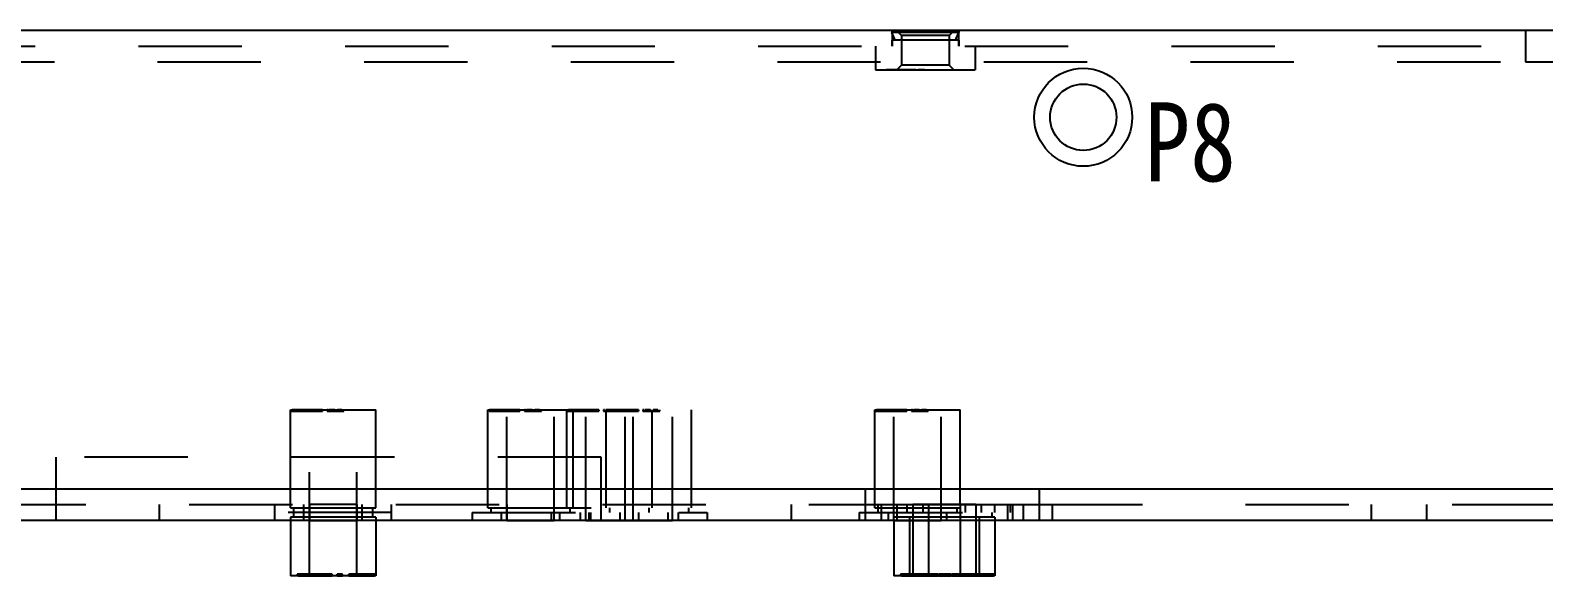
# Model space of a CAD drawing. Header units: millimetres. Extents: x 0 to 1189, y 25 to 866.
# Drawn here: x 350.2 to 446.1, y 636.2 to 670.7 of the extents above; entities that cross this region are included whole.
import ezdxf

# ---------------------------------------------------------------- set-up
doc = ezdxf.new("R2010")
doc.units = ezdxf.units.MM
doc.header["$LTSCALE"] = 65.395
doc.linetypes.add('HIDDEN', pattern=[0.2, 0.1, -0.1])
doc.layers.get('0').update_dxf_attribs({"linetype": 'CONTINUOUS'})
doc.layers.add('02___PRT_ALL_AXES', color=7, linetype='CONTINUOUS')
doc.layers.add('DEFAULT_2', color=8, linetype='HIDDEN')
doc.styles.get("Standard").update_dxf_attribs({"font": 'txt', "width": 0.85})

msp = doc.modelspace()

# ---------------------------------------------------------------- linework, layer by layer
at = {"color": 3, "linetype": 'Continuous'}
for p, q in [((160.902, 670.749), (572.902, 670.749)), ((160.902, 641.749), (572.902, 641.749)), ((403.102, 641.749), (403.102, 639.749)), ((414.102, 641.749), (414.102, 639.749)), ((571.902, 639.749), (161.902, 639.749))]:
    msp.add_line(p, q, dxfattribs=at)
at = {"color": 7, "linetype": 'Continuous'}
for p, q in [((403.702, 640.749), (403.702, 641.749)), ((409.102, 640.749), (409.102, 641.749)), ((403.102, 640.749), (414.102, 640.749)), ((404.102, 640.749), (404.102, 639.749)), ((405.102, 640.749), (405.102, 639.749)), ((412.102, 640.749), (412.102, 639.749)), ((413.102, 640.749), (413.102, 639.749)), ((366.702, 639.749), (366.702, 636.249)), ((372.102, 639.749), (372.102, 636.249)), ((404.902, 639.749), (404.902, 636.249)), ((405.902, 639.749), (405.902, 636.249)), ((411.302, 639.749), (411.302, 636.249))]:
    msp.add_line(p, q, dxfattribs=at)
at = {"color": 3, "linetype": 'Continuous'}
msp.add_circle((416.902, 665.249), 3.1, dxfattribs=at)
at = {"color": 7, "linetype": 'Continuous'}
msp.add_circle((416.902, 665.249), 2.1, dxfattribs=at)
at = {"layer": '02___PRT_ALL_AXES', "color": 8, "linetype": 'HIDDEN'}
for p, q in [((366.702, 640.549), (366.702, 646.749)), ((366.702, 646.749), (372.102, 646.749)), ((367.902, 636.249), (367.902, 646.749)), ((370.902, 636.249), (370.902, 646.749)), ((372.102, 640.549), (372.102, 646.749)), ((379.202, 646.749), (392.102, 646.749)), ((379.202, 640.549), (379.202, 646.749)), ((380.402, 639.749), (380.402, 646.749)), ((383.402, 639.749), (383.402, 646.749)), ((384.202, 640.549), (384.202, 646.749)), ((384.602, 640.549), (384.602, 646.749)), ((385.402, 639.749), (385.402, 646.749)), ((386.702, 640.549), (386.702, 646.749)), ((387.902, 639.749), (387.902, 646.749)), ((388.402, 639.749), (388.402, 646.749)), ((389.602, 640.549), (389.602, 646.749)), ((390.902, 639.749), (390.902, 646.749)), ((392.102, 640.549), (392.102, 646.749)), ((403.702, 646.749), (409.102, 646.749)), ((403.702, 641.749), (403.702, 646.749)), ((404.902, 639.749), (404.902, 646.749)), ((407.902, 639.749), (407.902, 646.749)), ((409.102, 641.749), (409.102, 646.749)), ((370.902, 640.749), (367.902, 640.749)), ((403.702, 640.549), (403.702, 640.749)), ((410.102, 640.749), (406.102, 640.749)), ((406.102, 640.749), (406.102, 636.249)), ((407.102, 640.749), (407.102, 636.249)), ((409.102, 640.749), (409.102, 636.249)), ((410.102, 640.749), (410.102, 636.249)), ((366.702, 639.949), (366.702, 639.749)), ((367.902, 639.749), (370.902, 639.749)), ((372.102, 639.949), (372.102, 639.749)), ((380.402, 639.749), (383.402, 639.749)), ((385.402, 639.749), (390.902, 639.749)), ((404.902, 639.749), (407.902, 639.749)), ((405.902, 639.949), (405.902, 639.749)), ((410.302, 639.949), (410.302, 636.249)), ((411.302, 639.949), (411.302, 639.749))]:
    msp.add_line(p, q, dxfattribs=at)
at = {"layer": '02___PRT_ALL_AXES', "color": 7, "linetype": 'Continuous'}
for p, q in [((403.702, 640.749), (403.702, 641.749)), ((409.102, 640.749), (409.102, 641.749)), ((366.702, 639.749), (366.702, 636.249)), ((372.102, 639.749), (372.102, 636.249)), ((404.902, 639.749), (404.902, 636.249)), ((405.902, 639.749), (405.902, 636.249)), ((411.302, 639.749), (411.302, 636.249)), ((372.102, 636.249), (366.702, 636.249)), ((411.302, 636.249), (404.902, 636.249))]:
    msp.add_line(p, q, dxfattribs=at)
at = {"layer": 'DEFAULT_2', "color": 8, "linetype": 'HIDDEN'}
for p, q in [((409.027, 670.719), (404.777, 670.719)), ((404.777, 670.719), (404.777, 670.619)), ((409.027, 670.619), (404.777, 670.619)), ((405.002, 670.129), (404.777, 670.619)), ((409.027, 670.129), (404.777, 670.129)), ((404.777, 670.129), (404.777, 669.749)), ((404.802, 670.749), (404.802, 669.749)), ((405.402, 670.419), (405.102, 670.719)), ((408.402, 670.419), (405.402, 670.419)), ((405.402, 670.419), (405.402, 668.549)), ((408.402, 670.419), (408.702, 670.719)), ((408.402, 670.419), (408.402, 668.549)), ((408.802, 670.129), (409.027, 670.619)), ((409.002, 670.749), (409.002, 669.749)), ((409.027, 670.719), (409.027, 670.619)), ((409.027, 670.129), (409.027, 669.749)), ((444.902, 670.749), (444.902, 668.749)), ((160.902, 669.749), (572.902, 669.749)), ((403.752, 669.749), (403.752, 668.249)), ((410.052, 669.749), (410.052, 668.249)), ((292.902, 668.749), (444.902, 668.749)), ((403.752, 668.249), (410.052, 668.249)), ((404.427, 668.269), (406.318, 668.269)), ((404.427, 668.269), (404.427, 668.249)), ((404.44, 668.249), (404.44, 668.269)), ((404.463, 668.249), (404.463, 668.269)), ((404.47, 668.249), (404.47, 668.269)), ((404.508, 668.249), (404.508, 668.269)), ((404.509, 668.269), (404.509, 668.249)), ((404.51, 668.269), (404.51, 668.249)), ((404.511, 668.269), (404.511, 668.249)), ((404.522, 668.249), (404.522, 668.269)), ((404.532, 668.249), (404.532, 668.269)), ((404.755, 668.249), (404.755, 668.269)), ((404.788, 668.249), (404.788, 668.269)), ((404.869, 668.249), (404.869, 668.269)), ((404.902, 668.249), (404.902, 668.269)), ((404.911, 668.269), (404.911, 668.249)), ((404.923, 668.249), (404.923, 668.269)), ((404.943, 668.269), (404.943, 668.249)), ((404.944, 668.269), (404.944, 668.249)), ((404.944, 668.249), (404.944, 668.269)), ((404.946, 668.249), (404.946, 668.269)), ((404.973, 668.249), (404.973, 668.269)), ((404.974, 668.249), (404.974, 668.269)), ((404.98, 668.249), (404.98, 668.269)), ((404.991, 668.249), (404.991, 668.269)), ((405.002, 668.249), (405.002, 668.269)), ((405.003, 668.249), (405.003, 668.269)), ((405.048, 668.249), (405.048, 668.269)), ((405.06, 668.249), (405.06, 668.269)), ((405.09, 668.249), (405.09, 668.269)), ((405.094, 668.249), (405.094, 668.269)), ((405.096, 668.249), (405.096, 668.269)), ((405.402, 668.549), (405.102, 668.249)), ((405.103, 668.269), (405.103, 668.249)), ((405.17, 668.249), (405.17, 668.269)), ((405.188, 668.269), (405.188, 668.249)), ((405.19, 668.249), (405.19, 668.269)), ((405.192, 668.249), (405.192, 668.269)), ((405.193, 668.249), (405.193, 668.269)), ((405.207, 668.269), (405.207, 668.249)), ((405.21, 668.249), (405.21, 668.269)), ((405.213, 668.269), (405.213, 668.249)), ((405.226, 668.249), (405.226, 668.269)), ((405.228, 668.269), (405.228, 668.249)), ((405.235, 668.249), (405.235, 668.269)), ((405.236, 668.249), (405.236, 668.269)), ((405.297, 668.249), (405.297, 668.269)), ((405.298, 668.249), (405.298, 668.269)), ((405.309, 668.249), (405.309, 668.269)), ((405.334, 668.249), (405.334, 668.269)), ((405.34, 668.249), (405.34, 668.269)), ((405.356, 668.249), (405.356, 668.269)), ((405.358, 668.269), (405.358, 668.249)), ((405.371, 668.249), (405.371, 668.269)), ((405.376, 668.249), (405.376, 668.269)), ((405.385, 668.249), (405.385, 668.269)), ((405.386, 668.249), (405.386, 668.269)), ((405.389, 668.269), (405.389, 668.249)), ((405.401, 668.249), (405.401, 668.269)), ((408.402, 668.549), (405.402, 668.549)), ((405.415, 668.249), (405.415, 668.269)), ((405.416, 668.249), (405.416, 668.269)), ((405.417, 668.269), (405.417, 668.249)), ((405.45, 668.249), (405.45, 668.269)), ((405.458, 668.249), (405.458, 668.269)), ((405.517, 668.249), (405.517, 668.269)), ((405.524, 668.249), (405.524, 668.269)), ((405.548, 668.249), (405.548, 668.269)), ((405.559, 668.269), (405.559, 668.249)), ((405.571, 668.249), (405.571, 668.269)), ((405.582, 668.249), (405.582, 668.269)), ((405.583, 668.249), (405.583, 668.269)), ((405.593, 668.269), (405.593, 668.249)), ((405.595, 668.249), (405.595, 668.269)), ((405.634, 668.249), (405.634, 668.269)), ((405.663, 668.269), (405.663, 668.249)), ((405.67, 668.249), (405.67, 668.269)), ((405.671, 668.269), (405.671, 668.249)), ((405.747, 668.249), (405.747, 668.269)), ((405.765, 668.249), (405.765, 668.269)), ((405.793, 668.269), (405.793, 668.249)), ((405.806, 668.269), (405.806, 668.249)), ((405.816, 668.249), (405.816, 668.269)), ((405.834, 668.269), (405.834, 668.249)), ((405.864, 668.249), (405.864, 668.269)), ((405.872, 668.249), (405.872, 668.269)), ((406.001, 668.249), (406.001, 668.269)), ((406.036, 668.249), (406.036, 668.269)), ((406.064, 668.249), (406.064, 668.269)), ((406.071, 668.249), (406.071, 668.269)), ((406.1, 668.249), (406.1, 668.269)), ((406.112, 668.249), (406.112, 668.269)), ((406.14, 668.249), (406.14, 668.269)), ((406.147, 668.269), (406.147, 668.249)), ((406.307, 668.249), (406.307, 668.269)), ((406.318, 668.249), (406.318, 668.269)), ((406.458, 668.269), (406.839, 668.269)), ((406.458, 668.269), (406.458, 668.249)), ((406.459, 668.249), (406.459, 668.269)), ((406.499, 668.249), (406.499, 668.269)), ((406.509, 668.249), (406.509, 668.269)), ((406.51, 668.269), (406.51, 668.249)), ((406.51, 668.249), (406.51, 668.269)), ((406.532, 668.249), (406.532, 668.269)), ((406.539, 668.249), (406.539, 668.269)), ((406.539, 668.249), (406.539, 668.269)), ((406.544, 668.249), (406.544, 668.269)), ((406.547, 668.249), (406.547, 668.269)), ((406.625, 668.249), (406.625, 668.269)), ((406.641, 668.249), (406.641, 668.269)), ((406.641, 668.249), (406.641, 668.269)), ((406.651, 668.249), (406.651, 668.269)), ((406.675, 668.249), (406.675, 668.269)), ((406.687, 668.249), (406.687, 668.269)), ((406.732, 668.249), (406.732, 668.269)), ((406.759, 668.249), (406.759, 668.269)), ((406.766, 668.249), (406.766, 668.269)), ((406.791, 668.249), (406.791, 668.269)), ((406.792, 668.249), (406.792, 668.269)), ((406.798, 668.269), (406.798, 668.249)), ((406.8, 668.249), (406.8, 668.269)), ((406.806, 668.249), (406.806, 668.269)), ((406.811, 668.249), (406.811, 668.269)), ((406.838, 668.249), (406.838, 668.269)), ((406.839, 668.249), (406.839, 668.269)), ((408.402, 668.549), (408.702, 668.249)), ((444.902, 668.749), (456.902, 668.749)), ((366.702, 640.549), (366.702, 646.749)), ((366.777, 646.649), (366.777, 646.749)), ((366.777, 646.649), (368.735, 646.649)), ((366.808, 646.649), (366.808, 646.749)), ((368.735, 646.749), (366.808, 646.749)), ((367.429, 646.749), (367.429, 646.649)), ((367.435, 646.749), (367.435, 646.649)), ((367.454, 646.749), (367.454, 646.649)), ((367.478, 646.749), (367.478, 646.649)), ((367.558, 646.749), (367.558, 646.649)), ((367.573, 646.749), (367.573, 646.649)), ((367.576, 646.749), (367.576, 646.649)), ((367.585, 646.749), (367.585, 646.649)), ((367.6, 646.749), (367.6, 646.649)), ((367.602, 646.749), (367.602, 646.649)), ((367.611, 646.749), (367.611, 646.649)), ((367.635, 646.749), (367.635, 646.649)), ((367.644, 646.749), (367.644, 646.649)), ((367.646, 646.749), (367.646, 646.649)), ((367.661, 646.749), (367.661, 646.649)), ((367.67, 646.749), (367.67, 646.649)), ((367.673, 646.749), (367.673, 646.649)), ((367.722, 646.749), (367.722, 646.649)), ((367.768, 646.749), (367.768, 646.649)), ((367.792, 646.749), (367.792, 646.649)), ((367.795, 646.749), (367.795, 646.649)), ((367.798, 646.749), (367.798, 646.649)), ((367.81, 646.749), (367.81, 646.649)), ((367.811, 646.749), (367.811, 646.649)), ((367.817, 646.749), (367.817, 646.649)), ((367.825, 646.749), (367.825, 646.649)), ((367.829, 646.749), (367.829, 646.649)), ((367.854, 646.749), (367.854, 646.649)), ((367.879, 646.749), (367.879, 646.649)), ((367.895, 646.749), (367.895, 646.649)), ((367.899, 646.749), (367.899, 646.649)), ((367.909, 646.749), (367.909, 646.649)), ((367.916, 646.749), (367.916, 646.649)), ((367.934, 646.749), (367.934, 646.649)), ((367.935, 646.649), (367.935, 646.749)), ((367.943, 646.749), (367.943, 646.649)), ((367.984, 646.749), (367.984, 646.649)), ((368.012, 646.749), (368.012, 646.649)), ((368.023, 646.749), (368.023, 646.649)), ((368.054, 646.749), (368.054, 646.649)), ((368.057, 646.749), (368.057, 646.649)), ((368.08, 646.749), (368.08, 646.649)), ((368.088, 646.649), (368.088, 646.749)), ((368.095, 646.749), (368.095, 646.649)), ((368.098, 646.749), (368.098, 646.649)), ((368.102, 646.749), (368.102, 646.649)), ((368.119, 646.749), (368.119, 646.649)), ((368.161, 646.749), (368.161, 646.649)), ((368.164, 646.749), (368.164, 646.649)), ((368.165, 646.749), (368.165, 646.649)), ((368.169, 646.749), (368.169, 646.649)), ((368.175, 646.749), (368.175, 646.649)), ((368.191, 646.749), (368.191, 646.649)), ((368.216, 646.749), (368.216, 646.649)), ((368.219, 646.749), (368.219, 646.649)), ((368.258, 646.749), (368.258, 646.649)), ((368.26, 646.749), (368.26, 646.649)), ((368.26, 646.749), (368.26, 646.649)), ((368.266, 646.749), (368.266, 646.649)), ((368.279, 646.749), (368.279, 646.649)), ((368.288, 646.749), (368.288, 646.649)), ((368.324, 646.749), (368.324, 646.649)), ((368.332, 646.749), (368.332, 646.649)), ((368.333, 646.749), (368.333, 646.649)), ((368.335, 646.749), (368.335, 646.649)), ((368.364, 646.749), (368.364, 646.649)), ((368.372, 646.749), (368.372, 646.649)), ((368.402, 646.749), (368.402, 646.649)), ((368.436, 646.749), (368.436, 646.649)), ((368.453, 646.749), (368.453, 646.649)), ((368.507, 646.749), (368.507, 646.649)), ((368.508, 646.749), (368.508, 646.649)), ((368.544, 646.749), (368.544, 646.649)), ((368.585, 646.749), (368.585, 646.649)), ((368.617, 646.749), (368.617, 646.649)), ((368.62, 646.749), (368.62, 646.649)), ((368.658, 646.749), (368.658, 646.649)), ((368.708, 646.749), (368.708, 646.649)), ((368.709, 646.749), (368.709, 646.649)), ((368.735, 646.749), (368.735, 646.649)), ((369.093, 646.749), (369.025, 646.749)), ((369.025, 646.749), (369.025, 646.649)), ((369.025, 646.649), (370.09, 646.649)), ((369.093, 646.649), (369.093, 646.749)), ((369.511, 646.749), (369.165, 646.749)), ((369.165, 646.749), (369.165, 646.649)), ((369.212, 646.749), (369.212, 646.649)), ((369.219, 646.649), (369.219, 646.749)), ((369.511, 646.649), (369.511, 646.749)), ((369.587, 646.749), (369.587, 646.649)), ((369.967, 646.749), (369.678, 646.749)), ((369.678, 646.649), (369.678, 646.749)), ((369.835, 646.749), (369.835, 646.649)), ((369.913, 646.749), (369.913, 646.649)), ((369.967, 646.649), (369.967, 646.749)), ((370.022, 646.749), (370.022, 646.649)), ((370.09, 646.649), (370.09, 646.749)), ((372.102, 640.549), (372.102, 646.749)), ((379.202, 640.549), (379.202, 646.749)), ((379.277, 646.649), (379.277, 646.749)), ((379.277, 646.649), (381.235, 646.649)), ((381.235, 646.749), (379.308, 646.749)), ((379.308, 646.649), (379.308, 646.749)), ((379.929, 646.749), (379.929, 646.649)), ((379.935, 646.749), (379.935, 646.649)), ((379.954, 646.749), (379.954, 646.649)), ((379.978, 646.749), (379.978, 646.649)), ((380.058, 646.749), (380.058, 646.649)), ((380.073, 646.749), (380.073, 646.649)), ((380.076, 646.749), (380.076, 646.649)), ((380.085, 646.749), (380.085, 646.649)), ((380.1, 646.749), (380.1, 646.649)), ((380.102, 646.749), (380.102, 646.649)), ((380.111, 646.749), (380.111, 646.649)), ((380.135, 646.749), (380.135, 646.649)), ((380.144, 646.749), (380.144, 646.649)), ((380.146, 646.749), (380.146, 646.649)), ((380.161, 646.749), (380.161, 646.649)), ((380.17, 646.749), (380.17, 646.649)), ((380.173, 646.749), (380.173, 646.649)), ((380.222, 646.749), (380.222, 646.649)), ((380.268, 646.749), (380.268, 646.649)), ((380.292, 646.749), (380.292, 646.649)), ((380.295, 646.749), (380.295, 646.649)), ((380.298, 646.749), (380.298, 646.649)), ((380.31, 646.749), (380.31, 646.649)), ((380.311, 646.749), (380.311, 646.649)), ((380.317, 646.749), (380.317, 646.649)), ((380.325, 646.749), (380.325, 646.649)), ((380.329, 646.749), (380.329, 646.649)), ((380.354, 646.749), (380.354, 646.649)), ((380.379, 646.749), (380.379, 646.649)), ((380.395, 646.749), (380.395, 646.649)), ((380.399, 646.749), (380.399, 646.649)), ((380.409, 646.749), (380.409, 646.649)), ((380.416, 646.749), (380.416, 646.649)), ((380.434, 646.749), (380.434, 646.649)), ((380.435, 646.649), (380.435, 646.749)), ((380.443, 646.749), (380.443, 646.649)), ((380.484, 646.749), (380.484, 646.649)), ((380.512, 646.749), (380.512, 646.649)), ((380.523, 646.749), (380.523, 646.649)), ((380.554, 646.749), (380.554, 646.649)), ((380.557, 646.749), (380.557, 646.649)), ((380.58, 646.749), (380.58, 646.649)), ((380.588, 646.649), (380.588, 646.749)), ((380.595, 646.749), (380.595, 646.649)), ((380.598, 646.749), (380.598, 646.649)), ((380.602, 646.749), (380.602, 646.649)), ((380.619, 646.749), (380.619, 646.649)), ((380.661, 646.749), (380.661, 646.649)), ((380.664, 646.749), (380.664, 646.649)), ((380.665, 646.749), (380.665, 646.649)), ((380.669, 646.749), (380.669, 646.649)), ((380.675, 646.749), (380.675, 646.649)), ((380.691, 646.749), (380.691, 646.649)), ((380.716, 646.749), (380.716, 646.649)), ((380.719, 646.749), (380.719, 646.649)), ((380.758, 646.749), (380.758, 646.649)), ((380.76, 646.749), (380.76, 646.649)), ((380.76, 646.749), (380.76, 646.649)), ((380.766, 646.749), (380.766, 646.649)), ((380.779, 646.749), (380.779, 646.649)), ((380.788, 646.749), (380.788, 646.649)), ((380.824, 646.749), (380.824, 646.649)), ((380.832, 646.749), (380.832, 646.649)), ((380.833, 646.749), (380.833, 646.649)), ((380.835, 646.749), (380.835, 646.649)), ((380.864, 646.749), (380.864, 646.649)), ((380.872, 646.749), (380.872, 646.649)), ((380.902, 646.749), (380.902, 646.649)), ((380.936, 646.749), (380.936, 646.649)), ((380.953, 646.749), (380.953, 646.649)), ((381.007, 646.749), (381.007, 646.649)), ((381.008, 646.749), (381.008, 646.649)), ((381.044, 646.749), (381.044, 646.649)), ((381.085, 646.749), (381.085, 646.649)), ((381.117, 646.749), (381.117, 646.649)), ((381.12, 646.749), (381.12, 646.649)), ((381.158, 646.749), (381.158, 646.649)), ((381.208, 646.749), (381.208, 646.649)), ((381.209, 646.749), (381.209, 646.649)), ((381.235, 646.749), (381.235, 646.649)), ((381.593, 646.749), (381.525, 646.749)), ((381.525, 646.749), (381.525, 646.649)), ((381.525, 646.649), (382.59, 646.649)), ((381.593, 646.649), (381.593, 646.749)), ((382.011, 646.749), (381.665, 646.749)), ((381.665, 646.749), (381.665, 646.649)), ((381.712, 646.749), (381.712, 646.649)), ((381.719, 646.649), (381.719, 646.749)), ((382.011, 646.649), (382.011, 646.749)), ((382.087, 646.749), (382.087, 646.649)), ((382.467, 646.749), (382.178, 646.749)), ((382.178, 646.649), (382.178, 646.749)), ((382.335, 646.749), (382.335, 646.649)), ((382.413, 646.749), (382.413, 646.649)), ((382.467, 646.649), (382.467, 646.749)), ((382.522, 646.749), (382.522, 646.649)), ((382.59, 646.649), (382.59, 646.749)), ((384.202, 640.549), (384.202, 646.749)), ((384.277, 646.649), (384.277, 646.749)), ((384.277, 646.649), (386.235, 646.649)), ((386.235, 646.749), (384.308, 646.749)), ((384.308, 646.649), (384.308, 646.749)), ((384.602, 640.549), (384.602, 646.749)), ((384.929, 646.749), (384.929, 646.649)), ((384.935, 646.749), (384.935, 646.649)), ((384.954, 646.749), (384.954, 646.649)), ((384.978, 646.749), (384.978, 646.649)), ((385.058, 646.749), (385.058, 646.649)), ((385.073, 646.749), (385.073, 646.649)), ((385.076, 646.749), (385.076, 646.649)), ((385.085, 646.749), (385.085, 646.649)), ((385.1, 646.749), (385.1, 646.649)), ((385.102, 646.749), (385.102, 646.649)), ((385.111, 646.749), (385.111, 646.649)), ((385.135, 646.749), (385.135, 646.649)), ((385.144, 646.749), (385.144, 646.649)), ((385.146, 646.749), (385.146, 646.649)), ((385.161, 646.749), (385.161, 646.649)), ((385.17, 646.749), (385.17, 646.649)), ((385.173, 646.749), (385.173, 646.649)), ((385.222, 646.749), (385.222, 646.649)), ((385.268, 646.749), (385.268, 646.649)), ((385.292, 646.749), (385.292, 646.649)), ((385.295, 646.749), (385.295, 646.649)), ((385.298, 646.749), (385.298, 646.649)), ((385.31, 646.749), (385.31, 646.649)), ((385.311, 646.749), (385.311, 646.649)), ((385.317, 646.749), (385.317, 646.649)), ((385.325, 646.749), (385.325, 646.649)), ((385.329, 646.749), (385.329, 646.649)), ((385.354, 646.749), (385.354, 646.649)), ((385.379, 646.749), (385.379, 646.649)), ((385.395, 646.749), (385.395, 646.649)), ((385.399, 646.749), (385.399, 646.649)), ((385.409, 646.749), (385.409, 646.649)), ((385.416, 646.749), (385.416, 646.649)), ((385.434, 646.749), (385.434, 646.649)), ((385.435, 646.649), (385.435, 646.749)), ((385.443, 646.749), (385.443, 646.649)), ((385.484, 646.749), (385.484, 646.649)), ((385.512, 646.749), (385.512, 646.649)), ((385.523, 646.749), (385.523, 646.649)), ((385.554, 646.749), (385.554, 646.649)), ((385.557, 646.749), (385.557, 646.649)), ((385.58, 646.749), (385.58, 646.649)), ((385.588, 646.649), (385.588, 646.749)), ((385.595, 646.749), (385.595, 646.649)), ((385.598, 646.749), (385.598, 646.649)), ((385.602, 646.749), (385.602, 646.649)), ((385.619, 646.749), (385.619, 646.649)), ((385.661, 646.749), (385.661, 646.649)), ((385.664, 646.749), (385.664, 646.649)), ((385.665, 646.749), (385.665, 646.649)), ((385.669, 646.749), (385.669, 646.649)), ((385.675, 646.749), (385.675, 646.649)), ((385.691, 646.749), (385.691, 646.649)), ((385.716, 646.749), (385.716, 646.649)), ((385.719, 646.749), (385.719, 646.649)), ((385.758, 646.749), (385.758, 646.649)), ((385.76, 646.749), (385.76, 646.649)), ((385.76, 646.749), (385.76, 646.649)), ((385.766, 646.749), (385.766, 646.649)), ((385.779, 646.749), (385.779, 646.649)), ((385.788, 646.749), (385.788, 646.649)), ((385.824, 646.749), (385.824, 646.649)), ((385.832, 646.749), (385.832, 646.649)), ((385.833, 646.749), (385.833, 646.649)), ((385.835, 646.749), (385.835, 646.649)), ((385.864, 646.749), (385.864, 646.649)), ((385.872, 646.749), (385.872, 646.649)), ((385.902, 646.749), (385.902, 646.649)), ((385.936, 646.749), (385.936, 646.649)), ((385.953, 646.749), (385.953, 646.649)), ((386.007, 646.749), (386.007, 646.649)), ((386.008, 646.749), (386.008, 646.649)), ((386.044, 646.749), (386.044, 646.649)), ((386.085, 646.749), (386.085, 646.649)), ((386.117, 646.749), (386.117, 646.649)), ((386.12, 646.749), (386.12, 646.649)), ((386.158, 646.749), (386.158, 646.649)), ((386.208, 646.749), (386.208, 646.649)), ((386.209, 646.749), (386.209, 646.649)), ((386.235, 646.749), (386.235, 646.649)), ((386.593, 646.749), (386.525, 646.749)), ((386.525, 646.749), (386.525, 646.649)), ((386.525, 646.649), (388.735, 646.649)), ((386.593, 646.649), (386.593, 646.749)), ((388.735, 646.749), (386.665, 646.749)), ((386.665, 646.749), (386.665, 646.649)), ((386.702, 640.549), (386.702, 646.749)), ((386.712, 646.749), (386.712, 646.649)), ((386.719, 646.649), (386.719, 646.749)), ((386.777, 646.649), (386.777, 646.749)), ((386.808, 646.649), (386.808, 646.749)), ((387.011, 646.649), (387.011, 646.749)), ((387.087, 646.749), (387.087, 646.649)), ((387.178, 646.649), (387.178, 646.749)), ((387.335, 646.749), (387.335, 646.649)), ((387.413, 646.749), (387.413, 646.649)), ((387.429, 646.749), (387.429, 646.649)), ((387.435, 646.749), (387.435, 646.649)), ((387.454, 646.749), (387.454, 646.649)), ((387.467, 646.649), (387.467, 646.749)), ((387.478, 646.749), (387.478, 646.649)), ((387.522, 646.749), (387.522, 646.649)), ((387.558, 646.749), (387.558, 646.649)), ((387.573, 646.749), (387.573, 646.649)), ((387.576, 646.749), (387.576, 646.649)), ((387.585, 646.749), (387.585, 646.649)), ((387.59, 646.649), (387.59, 646.749)), ((387.6, 646.749), (387.6, 646.649)), ((387.602, 646.749), (387.602, 646.649)), ((387.611, 646.749), (387.611, 646.649)), ((387.635, 646.749), (387.635, 646.649)), ((387.644, 646.749), (387.644, 646.649)), ((387.646, 646.749), (387.646, 646.649)), ((387.661, 646.749), (387.661, 646.649)), ((387.67, 646.749), (387.67, 646.649)), ((387.673, 646.749), (387.673, 646.649)), ((387.722, 646.749), (387.722, 646.649)), ((387.768, 646.749), (387.768, 646.649)), ((387.792, 646.749), (387.792, 646.649)), ((387.795, 646.749), (387.795, 646.649)), ((387.798, 646.749), (387.798, 646.649)), ((387.81, 646.749), (387.81, 646.649)), ((387.811, 646.749), (387.811, 646.649)), ((387.817, 646.749), (387.817, 646.649)), ((387.825, 646.749), (387.825, 646.649)), ((387.829, 646.749), (387.829, 646.649)), ((387.854, 646.749), (387.854, 646.649)), ((387.879, 646.749), (387.879, 646.649)), ((387.895, 646.749), (387.895, 646.649)), ((387.899, 646.749), (387.899, 646.649)), ((387.909, 646.749), (387.909, 646.649)), ((387.916, 646.749), (387.916, 646.649)), ((387.934, 646.749), (387.934, 646.649)), ((387.935, 646.649), (387.935, 646.749)), ((387.943, 646.749), (387.943, 646.649)), ((387.984, 646.749), (387.984, 646.649)), ((388.012, 646.749), (388.012, 646.649)), ((388.023, 646.749), (388.023, 646.649)), ((388.054, 646.749), (388.054, 646.649)), ((388.057, 646.749), (388.057, 646.649)), ((388.08, 646.749), (388.08, 646.649)), ((388.088, 646.649), (388.088, 646.749)), ((388.095, 646.749), (388.095, 646.649)), ((388.098, 646.749), (388.098, 646.649)), ((388.102, 646.749), (388.102, 646.649)), ((388.119, 646.749), (388.119, 646.649)), ((388.161, 646.749), (388.161, 646.649)), ((388.164, 646.749), (388.164, 646.649)), ((388.165, 646.749), (388.165, 646.649)), ((388.169, 646.749), (388.169, 646.649)), ((388.175, 646.749), (388.175, 646.649)), ((388.191, 646.749), (388.191, 646.649)), ((388.216, 646.749), (388.216, 646.649)), ((388.219, 646.749), (388.219, 646.649)), ((388.258, 646.749), (388.258, 646.649)), ((388.26, 646.749), (388.26, 646.649)), ((388.26, 646.749), (388.26, 646.649)), ((388.266, 646.749), (388.266, 646.649)), ((388.279, 646.749), (388.279, 646.649)), ((388.288, 646.749), (388.288, 646.649)), ((388.324, 646.749), (388.324, 646.649)), ((388.332, 646.749), (388.332, 646.649)), ((388.333, 646.749), (388.333, 646.649)), ((388.335, 646.749), (388.335, 646.649)), ((388.364, 646.749), (388.364, 646.649)), ((388.372, 646.749), (388.372, 646.649)), ((388.402, 646.749), (388.402, 646.649)), ((388.436, 646.749), (388.436, 646.649)), ((388.453, 646.749), (388.453, 646.649)), ((388.507, 646.749), (388.507, 646.649)), ((388.508, 646.749), (388.508, 646.649)), ((388.544, 646.749), (388.544, 646.649)), ((388.585, 646.749), (388.585, 646.649)), ((388.617, 646.749), (388.617, 646.649)), ((388.62, 646.749), (388.62, 646.649)), ((388.658, 646.749), (388.658, 646.649)), ((388.708, 646.749), (388.708, 646.649)), ((388.709, 646.749), (388.709, 646.649)), ((388.735, 646.749), (388.735, 646.649)), ((389.093, 646.749), (389.025, 646.749)), ((389.025, 646.749), (389.025, 646.649)), ((389.025, 646.649), (390.09, 646.649)), ((389.093, 646.649), (389.093, 646.749)), ((389.511, 646.749), (389.165, 646.749)), ((389.165, 646.749), (389.165, 646.649)), ((389.212, 646.749), (389.212, 646.649)), ((389.219, 646.649), (389.219, 646.749)), ((389.511, 646.649), (389.511, 646.749)), ((389.587, 646.749), (389.587, 646.649)), ((389.602, 640.549), (389.602, 646.749)), ((389.967, 646.749), (389.678, 646.749)), ((389.678, 646.649), (389.678, 646.749)), ((389.835, 646.749), (389.835, 646.649)), ((389.913, 646.749), (389.913, 646.649)), ((389.967, 646.649), (389.967, 646.749)), ((390.022, 646.749), (390.022, 646.649)), ((390.09, 646.649), (390.09, 646.749)), ((392.102, 640.549), (392.102, 646.749)), ((403.702, 641.749), (403.702, 646.749)), ((403.777, 646.649), (403.777, 646.749)), ((403.777, 646.649), (405.735, 646.649)), ((405.735, 646.749), (403.808, 646.749)), ((403.808, 646.649), (403.808, 646.749)), ((404.429, 646.749), (404.429, 646.649)), ((404.435, 646.749), (404.435, 646.649)), ((404.454, 646.749), (404.454, 646.649)), ((404.478, 646.749), (404.478, 646.649)), ((404.558, 646.749), (404.558, 646.649)), ((404.573, 646.749), (404.573, 646.649)), ((404.576, 646.749), (404.576, 646.649)), ((404.585, 646.749), (404.585, 646.649)), ((404.6, 646.749), (404.6, 646.649)), ((404.602, 646.749), (404.602, 646.649)), ((404.611, 646.749), (404.611, 646.649)), ((404.635, 646.749), (404.635, 646.649)), ((404.644, 646.749), (404.644, 646.649)), ((404.646, 646.749), (404.646, 646.649)), ((404.661, 646.749), (404.661, 646.649)), ((404.67, 646.749), (404.67, 646.649)), ((404.673, 646.749), (404.673, 646.649)), ((404.722, 646.749), (404.722, 646.649)), ((404.768, 646.749), (404.768, 646.649)), ((404.792, 646.749), (404.792, 646.649)), ((404.795, 646.749), (404.795, 646.649)), ((404.798, 646.749), (404.798, 646.649)), ((404.81, 646.749), (404.81, 646.649)), ((404.811, 646.749), (404.811, 646.649)), ((404.817, 646.749), (404.817, 646.649)), ((404.825, 646.749), (404.825, 646.649)), ((404.829, 646.749), (404.829, 646.649)), ((404.854, 646.749), (404.854, 646.649)), ((404.879, 646.749), (404.879, 646.649)), ((404.895, 646.749), (404.895, 646.649)), ((404.899, 646.749), (404.899, 646.649)), ((404.909, 646.749), (404.909, 646.649)), ((404.916, 646.749), (404.916, 646.649)), ((404.934, 646.749), (404.934, 646.649)), ((404.935, 646.649), (404.935, 646.749)), ((404.943, 646.749), (404.943, 646.649)), ((404.984, 646.749), (404.984, 646.649)), ((405.012, 646.749), (405.012, 646.649)), ((405.023, 646.749), (405.023, 646.649)), ((405.054, 646.749), (405.054, 646.649)), ((405.057, 646.749), (405.057, 646.649)), ((405.08, 646.749), (405.08, 646.649)), ((405.088, 646.649), (405.088, 646.749)), ((405.095, 646.749), (405.095, 646.649)), ((405.098, 646.749), (405.098, 646.649)), ((405.102, 646.749), (405.102, 646.649)), ((405.119, 646.749), (405.119, 646.649)), ((405.161, 646.749), (405.161, 646.649)), ((405.164, 646.749), (405.164, 646.649)), ((405.165, 646.749), (405.165, 646.649)), ((405.169, 646.749), (405.169, 646.649)), ((405.175, 646.749), (405.175, 646.649)), ((405.191, 646.749), (405.191, 646.649)), ((405.216, 646.749), (405.216, 646.649)), ((405.219, 646.749), (405.219, 646.649)), ((405.258, 646.749), (405.258, 646.649)), ((405.26, 646.749), (405.26, 646.649)), ((405.26, 646.749), (405.26, 646.649)), ((405.266, 646.749), (405.266, 646.649)), ((405.279, 646.749), (405.279, 646.649)), ((405.288, 646.749), (405.288, 646.649)), ((405.324, 646.749), (405.324, 646.649)), ((405.332, 646.749), (405.332, 646.649)), ((405.333, 646.749), (405.333, 646.649)), ((405.335, 646.749), (405.335, 646.649)), ((405.364, 646.749), (405.364, 646.649)), ((405.372, 646.749), (405.372, 646.649)), ((405.402, 646.749), (405.402, 646.649)), ((405.436, 646.749), (405.436, 646.649)), ((405.453, 646.749), (405.453, 646.649)), ((405.507, 646.749), (405.507, 646.649)), ((405.508, 646.749), (405.508, 646.649)), ((405.544, 646.749), (405.544, 646.649)), ((405.585, 646.749), (405.585, 646.649)), ((405.617, 646.749), (405.617, 646.649)), ((405.62, 646.749), (405.62, 646.649)), ((405.658, 646.749), (405.658, 646.649)), ((405.708, 646.749), (405.708, 646.649)), ((405.709, 646.749), (405.709, 646.649)), ((405.735, 646.749), (405.735, 646.649)), ((406.093, 646.749), (406.025, 646.749)), ((406.025, 646.749), (406.025, 646.649)), ((406.025, 646.649), (407.09, 646.649)), ((406.093, 646.649), (406.093, 646.749)), ((406.511, 646.749), (406.165, 646.749)), ((406.165, 646.749), (406.165, 646.649)), ((406.212, 646.749), (406.212, 646.649)), ((406.219, 646.649), (406.219, 646.749)), ((406.511, 646.649), (406.511, 646.749)), ((406.587, 646.749), (406.587, 646.649)), ((406.967, 646.749), (406.678, 646.749)), ((406.678, 646.649), (406.678, 646.749)), ((406.835, 646.749), (406.835, 646.649)), ((406.913, 646.749), (406.913, 646.649)), ((406.967, 646.649), (406.967, 646.749)), ((407.022, 646.749), (407.022, 646.649)), ((407.09, 646.649), (407.09, 646.749)), ((409.102, 641.749), (409.102, 646.749)), ((351.872, 639.749), (351.872, 643.749)), ((386.372, 643.749), (351.872, 643.749)), ((386.372, 639.749), (386.372, 643.749)), ((294.902, 640.749), (403.102, 640.749)), ((358.402, 640.749), (358.402, 639.749)), ((365.707, 639.749), (365.707, 640.749)), ((373.097, 640.249), (365.707, 640.249)), ((366.702, 640.549), (372.102, 640.549)), ((366.902, 640.549), (366.902, 639.949)), ((367.555, 639.749), (367.555, 640.749)), ((367.902, 640.749), (367.902, 639.749)), ((370.902, 640.749), (370.902, 639.749)), ((371.25, 639.749), (371.25, 640.749)), ((371.902, 640.549), (371.902, 639.949)), ((373.097, 639.749), (373.097, 640.749)), ((378.207, 640.249), (393.097, 640.249)), ((378.207, 640.249), (378.207, 639.749)), ((379.202, 640.549), (392.102, 640.549)), ((379.402, 640.549), (379.402, 640.249)), ((380.055, 640.249), (380.055, 639.749)), ((380.402, 640.749), (380.402, 639.749)), ((383.207, 640.249), (383.207, 639.749)), ((383.402, 639.749), (383.402, 640.749)), ((383.75, 640.249), (383.75, 639.749)), ((384.402, 640.549), (384.402, 640.249)), ((385.055, 640.249), (385.055, 639.749)), ((385.402, 639.749), (385.402, 640.749)), ((385.597, 640.249), (385.597, 639.749)), ((385.707, 640.249), (385.707, 639.749)), ((386.902, 640.549), (386.902, 640.249)), ((387.555, 640.249), (387.555, 639.749)), ((387.902, 639.749), (387.902, 640.749)), ((388.402, 639.749), (388.402, 640.749)), ((388.75, 640.249), (388.75, 639.749)), ((389.402, 640.549), (389.402, 640.249)), ((390.597, 640.249), (390.597, 639.749)), ((390.902, 639.749), (390.902, 640.749)), ((391.25, 640.249), (391.25, 639.749)), ((391.902, 640.549), (391.902, 640.249)), ((393.097, 640.249), (393.097, 639.749)), ((398.402, 640.749), (398.402, 639.749)), ((402.707, 640.249), (412.297, 640.249)), ((402.707, 640.249), (402.707, 639.749)), ((403.702, 640.549), (403.702, 640.749)), ((403.702, 640.549), (409.102, 640.549)), ((403.902, 640.549), (403.902, 640.249)), ((403.907, 640.249), (403.907, 640.749)), ((404.555, 640.249), (404.555, 639.749)), ((404.902, 639.749), (404.902, 640.749)), ((404.907, 640.249), (404.907, 640.749)), ((405.755, 640.249), (405.755, 640.749)), ((406.102, 640.749), (406.102, 639.749)), ((406.755, 640.249), (406.755, 640.749)), ((407.102, 640.749), (407.102, 639.749)), ((407.902, 639.749), (407.902, 640.749)), ((408.25, 640.249), (408.25, 639.749)), ((408.902, 640.549), (408.902, 640.249)), ((409.102, 640.749), (409.102, 639.749)), ((409.45, 640.249), (409.45, 640.749)), ((410.097, 640.249), (410.097, 639.749)), ((410.102, 640.749), (410.102, 639.749)), ((410.45, 640.249), (410.45, 640.749)), ((411.102, 640.249), (411.102, 639.949)), ((411.297, 640.249), (411.297, 640.749)), ((412.297, 640.249), (412.297, 640.749)), ((412.452, 639.749), (412.452, 640.749)), ((414.102, 640.749), (571.902, 640.749)), ((414.952, 639.749), (414.952, 640.749)), ((435.152, 639.749), (435.152, 640.749)), ((438.652, 639.749), (438.652, 640.749)), ((372.102, 639.949), (366.702, 639.949)), ((366.702, 639.949), (366.702, 639.749)), ((372.102, 639.949), (372.102, 639.749)), ((411.302, 639.949), (404.902, 639.949)), ((405.902, 639.949), (405.902, 639.749)), ((410.302, 639.949), (410.302, 636.249)), ((411.302, 639.949), (411.302, 639.749)), ((368.502, 636.349), (367.123, 636.349)), ((367.123, 636.349), (367.123, 636.249)), ((367.193, 636.349), (367.193, 636.249)), ((367.374, 636.349), (367.374, 636.249)), ((367.488, 636.349), (367.488, 636.249)), ((367.508, 636.249), (367.508, 636.349)), ((367.705, 636.349), (367.705, 636.249)), ((367.749, 636.249), (367.749, 636.349)), ((367.806, 636.349), (367.806, 636.249)), ((367.819, 636.249), (367.819, 636.349)), ((367.947, 636.249), (367.947, 636.349)), ((368.261, 636.249), (368.261, 636.349)), ((368.374, 636.249), (368.374, 636.349)), ((368.502, 636.249), (368.502, 636.349)), ((369.353, 636.349), (368.53, 636.349)), ((368.53, 636.249), (368.53, 636.349)), ((368.538, 636.249), (368.538, 636.349)), ((368.565, 636.249), (368.565, 636.349)), ((368.618, 636.249), (368.618, 636.349)), ((368.632, 636.249), (368.632, 636.349)), ((368.644, 636.249), (368.644, 636.349)), ((368.66, 636.249), (368.66, 636.349)), ((368.676, 636.249), (368.676, 636.349)), ((368.691, 636.249), (368.691, 636.349)), ((368.697, 636.249), (368.697, 636.349)), ((368.712, 636.249), (368.712, 636.349)), ((368.762, 636.249), (368.762, 636.349)), ((368.763, 636.349), (368.763, 636.249)), ((368.796, 636.249), (368.796, 636.349)), ((368.81, 636.249), (368.81, 636.349)), ((368.815, 636.249), (368.815, 636.349)), ((368.885, 636.249), (368.885, 636.349)), ((368.887, 636.249), (368.887, 636.349)), ((368.905, 636.249), (368.905, 636.349)), ((368.922, 636.249), (368.922, 636.349)), ((368.932, 636.249), (368.932, 636.349)), ((368.937, 636.349), (368.937, 636.249)), ((368.986, 636.249), (368.986, 636.349)), ((368.992, 636.249), (368.992, 636.349)), ((369.004, 636.249), (369.004, 636.349)), ((369.017, 636.249), (369.017, 636.349)), ((369.034, 636.249), (369.034, 636.349)), ((369.039, 636.249), (369.039, 636.349)), ((369.073, 636.249), (369.073, 636.349)), ((369.075, 636.249), (369.075, 636.349)), ((369.084, 636.249), (369.084, 636.349)), ((369.104, 636.249), (369.104, 636.349)), ((369.107, 636.249), (369.107, 636.349)), ((369.133, 636.249), (369.133, 636.349)), ((369.135, 636.249), (369.135, 636.349)), ((369.157, 636.249), (369.157, 636.349)), ((369.158, 636.249), (369.158, 636.349)), ((369.162, 636.249), (369.162, 636.349)), ((369.171, 636.249), (369.171, 636.349)), ((369.177, 636.249), (369.177, 636.349)), ((369.18, 636.249), (369.18, 636.349)), ((369.184, 636.249), (369.184, 636.349)), ((369.213, 636.249), (369.213, 636.349)), ((369.223, 636.249), (369.223, 636.349)), ((369.231, 636.249), (369.231, 636.349)), ((369.242, 636.249), (369.242, 636.349)), ((369.251, 636.249), (369.251, 636.349)), ((369.253, 636.249), (369.253, 636.349)), ((369.264, 636.249), (369.264, 636.349)), ((369.279, 636.249), (369.279, 636.349)), ((369.282, 636.249), (369.282, 636.349)), ((369.286, 636.249), (369.286, 636.349)), ((369.306, 636.249), (369.306, 636.349)), ((369.344, 636.249), (369.344, 636.349)), ((369.35, 636.249), (369.35, 636.349)), ((369.353, 636.249), (369.353, 636.349)), ((370.009, 636.349), (369.67, 636.349)), ((369.67, 636.249), (369.67, 636.349)), ((369.686, 636.249), (369.686, 636.349)), ((369.724, 636.249), (369.724, 636.349)), ((369.749, 636.249), (369.749, 636.349)), ((369.779, 636.249), (369.779, 636.349)), ((369.811, 636.249), (369.811, 636.349)), ((369.819, 636.249), (369.819, 636.349)), ((369.82, 636.249), (369.82, 636.349)), ((369.828, 636.249), (369.828, 636.349)), ((369.851, 636.249), (369.851, 636.349)), ((369.86, 636.249), (369.86, 636.349)), ((369.86, 636.249), (369.86, 636.349)), ((369.869, 636.249), (369.869, 636.349)), ((369.9, 636.249), (369.9, 636.349)), ((369.931, 636.249), (369.931, 636.349)), ((369.956, 636.249), (369.956, 636.349)), ((369.993, 636.249), (369.993, 636.349)), ((370.009, 636.249), (370.009, 636.349)), ((372.052, 636.349), (370.4, 636.349)), ((370.4, 636.249), (370.4, 636.349)), ((370.467, 636.249), (370.467, 636.349)), ((370.475, 636.249), (370.475, 636.349)), ((370.518, 636.249), (370.518, 636.349)), ((370.567, 636.249), (370.567, 636.349)), ((370.569, 636.249), (370.569, 636.349)), ((370.804, 636.249), (370.804, 636.349)), ((370.879, 636.249), (370.879, 636.349)), ((370.906, 636.249), (370.906, 636.349)), ((370.979, 636.249), (370.979, 636.349)), ((370.981, 636.249), (370.981, 636.349)), ((371.053, 636.349), (371.053, 636.249)), ((371.074, 636.249), (371.074, 636.349)), ((371.106, 636.249), (371.106, 636.349)), ((371.134, 636.249), (371.134, 636.349)), ((371.149, 636.249), (371.149, 636.349)), ((371.151, 636.349), (371.151, 636.249)), ((371.238, 636.249), (371.238, 636.349)), ((371.398, 636.249), (371.398, 636.349)), ((371.4, 636.249), (371.4, 636.349)), ((371.428, 636.249), (371.428, 636.349)), ((371.438, 636.249), (371.438, 636.349)), ((371.471, 636.249), (371.471, 636.349)), ((371.504, 636.249), (371.504, 636.349)), ((371.507, 636.249), (371.507, 636.349)), ((371.519, 636.249), (371.519, 636.349)), ((371.531, 636.249), (371.531, 636.349)), ((371.551, 636.249), (371.551, 636.349)), ((371.556, 636.249), (371.556, 636.349)), ((371.558, 636.249), (371.558, 636.349)), ((371.57, 636.249), (371.57, 636.349)), ((371.614, 636.249), (371.614, 636.349)), ((371.626, 636.249), (371.626, 636.349)), ((371.647, 636.349), (371.647, 636.249)), ((371.653, 636.249), (371.653, 636.349)), ((371.697, 636.249), (371.697, 636.349)), ((371.703, 636.349), (371.703, 636.249)), ((371.706, 636.249), (371.706, 636.349)), ((371.733, 636.249), (371.733, 636.349)), ((371.764, 636.249), (371.764, 636.349)), ((371.766, 636.249), (371.766, 636.349)), ((371.798, 636.249), (371.798, 636.349)), ((371.805, 636.249), (371.805, 636.349)), ((371.825, 636.249), (371.825, 636.349)), ((371.849, 636.249), (371.849, 636.349)), ((371.863, 636.249), (371.863, 636.349)), ((371.88, 636.249), (371.88, 636.349)), ((371.894, 636.249), (371.894, 636.349)), ((371.916, 636.249), (371.916, 636.349)), ((371.919, 636.249), (371.919, 636.349)), ((371.944, 636.249), (371.944, 636.349)), ((371.944, 636.249), (371.944, 636.349)), ((371.947, 636.249), (371.947, 636.349)), ((371.98, 636.249), (371.98, 636.349)), ((372.013, 636.249), (372.013, 636.349)), ((372.021, 636.349), (372.021, 636.249)), ((372.051, 636.349), (372.051, 636.249)), ((372.052, 636.249), (372.052, 636.349)), ((407.702, 636.349), (405.323, 636.349)), ((405.323, 636.349), (405.323, 636.249)), ((405.393, 636.349), (405.393, 636.249)), ((405.574, 636.349), (405.574, 636.249)), ((405.688, 636.349), (405.688, 636.249)), ((405.708, 636.249), (405.708, 636.349)), ((405.905, 636.349), (405.905, 636.249)), ((405.949, 636.249), (405.949, 636.349)), ((406.006, 636.349), (406.006, 636.249)), ((406.019, 636.249), (406.019, 636.349)), ((406.147, 636.249), (406.147, 636.349)), ((406.323, 636.349), (406.323, 636.249)), ((406.393, 636.349), (406.393, 636.249)), ((406.461, 636.249), (406.461, 636.349)), ((406.574, 636.349), (406.574, 636.249)), ((406.688, 636.349), (406.688, 636.249)), ((406.702, 636.249), (406.702, 636.349)), ((406.708, 636.249), (406.708, 636.349)), ((406.73, 636.249), (406.73, 636.349)), ((406.738, 636.249), (406.738, 636.349)), ((406.765, 636.249), (406.765, 636.349)), ((406.818, 636.249), (406.818, 636.349)), ((406.832, 636.249), (406.832, 636.349)), ((406.844, 636.249), (406.844, 636.349)), ((406.86, 636.249), (406.86, 636.349)), ((406.876, 636.249), (406.876, 636.349)), ((406.891, 636.249), (406.891, 636.349)), ((406.897, 636.249), (406.897, 636.349)), ((406.905, 636.349), (406.905, 636.249)), ((406.912, 636.249), (406.912, 636.349)), ((406.949, 636.249), (406.949, 636.349)), ((406.962, 636.249), (406.962, 636.349)), ((406.963, 636.349), (406.963, 636.249)), ((406.996, 636.249), (406.996, 636.349)), ((407.006, 636.349), (407.006, 636.249)), ((407.01, 636.249), (407.01, 636.349)), ((407.015, 636.249), (407.015, 636.349)), ((407.019, 636.249), (407.019, 636.349)), ((407.085, 636.249), (407.085, 636.349)), ((407.087, 636.249), (407.087, 636.349)), ((407.105, 636.249), (407.105, 636.349)), ((407.122, 636.249), (407.122, 636.349)), ((407.132, 636.249), (407.132, 636.349)), ((407.137, 636.349), (407.137, 636.249)), ((407.147, 636.249), (407.147, 636.349)), ((407.186, 636.249), (407.186, 636.349)), ((407.192, 636.249), (407.192, 636.349)), ((407.204, 636.249), (407.204, 636.349)), ((407.217, 636.249), (407.217, 636.349)), ((407.234, 636.249), (407.234, 636.349)), ((407.239, 636.249), (407.239, 636.349)), ((407.273, 636.249), (407.273, 636.349)), ((407.275, 636.249), (407.275, 636.349)), ((407.284, 636.249), (407.284, 636.349)), ((407.304, 636.249), (407.304, 636.349)), ((407.307, 636.249), (407.307, 636.349)), ((407.333, 636.249), (407.333, 636.349)), ((407.335, 636.249), (407.335, 636.349)), ((407.357, 636.249), (407.357, 636.349)), ((407.358, 636.249), (407.358, 636.349)), ((407.362, 636.249), (407.362, 636.349)), ((407.371, 636.249), (407.371, 636.349)), ((407.377, 636.249), (407.377, 636.349)), ((407.38, 636.249), (407.38, 636.349)), ((407.384, 636.249), (407.384, 636.349)), ((407.413, 636.249), (407.413, 636.349)), ((407.423, 636.249), (407.423, 636.349)), ((407.431, 636.249), (407.431, 636.349)), ((407.442, 636.249), (407.442, 636.349)), ((407.451, 636.249), (407.451, 636.349)), ((407.453, 636.249), (407.453, 636.349)), ((407.461, 636.249), (407.461, 636.349)), ((407.464, 636.249), (407.464, 636.349)), ((407.479, 636.249), (407.479, 636.349)), ((407.482, 636.249), (407.482, 636.349)), ((407.486, 636.249), (407.486, 636.349)), ((407.506, 636.249), (407.506, 636.349)), ((407.544, 636.249), (407.544, 636.349)), ((407.55, 636.249), (407.55, 636.349)), ((407.553, 636.249), (407.553, 636.349)), ((407.574, 636.249), (407.574, 636.349)), ((407.702, 636.249), (407.702, 636.349)), ((408.553, 636.349), (407.73, 636.349)), ((407.73, 636.249), (407.73, 636.349)), ((407.738, 636.249), (407.738, 636.349)), ((407.765, 636.249), (407.765, 636.349)), ((407.818, 636.249), (407.818, 636.349)), ((407.832, 636.249), (407.832, 636.349)), ((407.844, 636.249), (407.844, 636.349)), ((407.86, 636.249), (407.86, 636.349)), ((407.87, 636.249), (407.87, 636.349)), ((407.876, 636.249), (407.876, 636.349)), ((407.886, 636.249), (407.886, 636.349)), ((407.891, 636.249), (407.891, 636.349)), ((407.897, 636.249), (407.897, 636.349)), ((407.912, 636.249), (407.912, 636.349)), ((407.924, 636.249), (407.924, 636.349)), ((407.949, 636.249), (407.949, 636.349)), ((407.962, 636.249), (407.962, 636.349)), ((407.963, 636.349), (407.963, 636.249)), ((407.979, 636.249), (407.979, 636.349)), ((407.996, 636.249), (407.996, 636.349)), ((408.01, 636.249), (408.01, 636.349)), ((408.011, 636.249), (408.011, 636.349)), ((408.015, 636.249), (408.015, 636.349)), ((408.019, 636.249), (408.019, 636.349)), ((408.02, 636.249), (408.02, 636.349)), ((408.028, 636.249), (408.028, 636.349)), ((408.051, 636.249), (408.051, 636.349)), ((408.06, 636.249), (408.06, 636.349)), ((408.06, 636.249), (408.06, 636.349)), ((408.069, 636.249), (408.069, 636.349)), ((408.085, 636.249), (408.085, 636.349)), ((408.087, 636.249), (408.087, 636.349)), ((408.1, 636.249), (408.1, 636.349)), ((408.105, 636.249), (408.105, 636.349)), ((408.122, 636.249), (408.122, 636.349)), ((408.131, 636.249), (408.131, 636.349)), ((408.132, 636.249), (408.132, 636.349)), ((408.137, 636.349), (408.137, 636.249)), ((408.156, 636.249), (408.156, 636.349)), ((408.186, 636.249), (408.186, 636.349)), ((408.192, 636.249), (408.192, 636.349)), ((408.193, 636.249), (408.193, 636.349)), ((408.204, 636.249), (408.204, 636.349)), ((408.209, 636.249), (408.209, 636.349)), ((408.217, 636.249), (408.217, 636.349)), ((408.234, 636.249), (408.234, 636.349)), ((408.239, 636.249), (408.239, 636.349)), ((408.273, 636.249), (408.273, 636.349)), ((408.275, 636.249), (408.275, 636.349)), ((408.284, 636.249), (408.284, 636.349)), ((408.304, 636.249), (408.304, 636.349)), ((408.307, 636.249), (408.307, 636.349)), ((408.333, 636.249), (408.333, 636.349)), ((408.335, 636.249), (408.335, 636.349)), ((408.357, 636.249), (408.357, 636.349)), ((408.358, 636.249), (408.358, 636.349)), ((408.362, 636.249), (408.362, 636.349)), ((408.371, 636.249), (408.371, 636.349)), ((408.377, 636.249), (408.377, 636.349)), ((408.38, 636.249), (408.38, 636.349)), ((408.384, 636.249), (408.384, 636.349)), ((408.413, 636.249), (408.413, 636.349)), ((408.423, 636.249), (408.423, 636.349)), ((408.431, 636.249), (408.431, 636.349)), ((408.442, 636.249), (408.442, 636.349)), ((408.451, 636.249), (408.451, 636.349)), ((408.453, 636.249), (408.453, 636.349)), ((408.464, 636.249), (408.464, 636.349)), ((408.479, 636.249), (408.479, 636.349)), ((408.482, 636.249), (408.482, 636.349)), ((408.486, 636.249), (408.486, 636.349)), ((408.506, 636.249), (408.506, 636.349)), ((408.544, 636.249), (408.544, 636.349)), ((408.55, 636.249), (408.55, 636.349)), ((408.553, 636.249), (408.553, 636.349)), ((411.252, 636.349), (408.6, 636.349)), ((408.6, 636.249), (408.6, 636.349)), ((408.667, 636.249), (408.667, 636.349)), ((408.675, 636.249), (408.675, 636.349)), ((408.718, 636.249), (408.718, 636.349)), ((408.767, 636.249), (408.767, 636.349)), ((408.769, 636.249), (408.769, 636.349)), ((408.87, 636.249), (408.87, 636.349)), ((408.886, 636.249), (408.886, 636.349)), ((408.924, 636.249), (408.924, 636.349)), ((408.949, 636.249), (408.949, 636.349)), ((408.979, 636.249), (408.979, 636.349)), ((409.004, 636.249), (409.004, 636.349)), ((409.011, 636.249), (409.011, 636.349)), ((409.019, 636.249), (409.019, 636.349)), ((409.02, 636.249), (409.02, 636.349)), ((409.028, 636.249), (409.028, 636.349)), ((409.051, 636.249), (409.051, 636.349)), ((409.06, 636.249), (409.06, 636.349)), ((409.06, 636.249), (409.06, 636.349)), ((409.069, 636.249), (409.069, 636.349)), ((409.079, 636.249), (409.079, 636.349)), ((409.1, 636.249), (409.1, 636.349)), ((409.106, 636.249), (409.106, 636.349)), ((409.131, 636.249), (409.131, 636.349)), ((409.156, 636.249), (409.156, 636.349)), ((409.179, 636.249), (409.179, 636.349)), ((409.181, 636.249), (409.181, 636.349)), ((409.193, 636.249), (409.193, 636.349)), ((409.209, 636.249), (409.209, 636.349)), ((409.253, 636.349), (409.253, 636.249)), ((409.274, 636.249), (409.274, 636.349)), ((409.306, 636.249), (409.306, 636.349)), ((409.334, 636.249), (409.334, 636.349)), ((409.349, 636.249), (409.349, 636.349)), ((409.351, 636.349), (409.351, 636.249)), ((409.438, 636.249), (409.438, 636.349)), ((409.598, 636.249), (409.598, 636.349)), ((409.6, 636.249), (409.6, 636.349)), ((409.6, 636.249), (409.6, 636.349)), ((409.628, 636.249), (409.628, 636.349)), ((409.638, 636.249), (409.638, 636.349)), ((409.667, 636.249), (409.667, 636.349)), ((409.671, 636.249), (409.671, 636.349)), ((409.675, 636.249), (409.675, 636.349)), ((409.704, 636.249), (409.704, 636.349)), ((409.707, 636.249), (409.707, 636.349)), ((409.718, 636.249), (409.718, 636.349)), ((409.719, 636.249), (409.719, 636.349)), ((409.731, 636.249), (409.731, 636.349)), ((409.751, 636.249), (409.751, 636.349)), ((409.756, 636.249), (409.756, 636.349)), ((409.758, 636.249), (409.758, 636.349)), ((409.767, 636.249), (409.767, 636.349)), ((409.769, 636.249), (409.769, 636.349)), ((409.77, 636.249), (409.77, 636.349)), ((409.814, 636.249), (409.814, 636.349)), ((409.826, 636.249), (409.826, 636.349)), ((409.847, 636.349), (409.847, 636.249)), ((409.853, 636.249), (409.853, 636.349)), ((409.897, 636.249), (409.897, 636.349)), ((409.903, 636.349), (409.903, 636.249)), ((409.906, 636.249), (409.906, 636.349)), ((409.933, 636.249), (409.933, 636.349)), ((409.964, 636.249), (409.964, 636.349)), ((409.966, 636.249), (409.966, 636.349)), ((409.998, 636.249), (409.998, 636.349)), ((410.004, 636.249), (410.004, 636.349)), ((410.005, 636.249), (410.005, 636.349)), ((410.025, 636.249), (410.025, 636.349)), ((410.049, 636.249), (410.049, 636.349)), ((410.063, 636.249), (410.063, 636.349)), ((410.079, 636.249), (410.079, 636.349)), ((410.08, 636.249), (410.08, 636.349)), ((410.094, 636.249), (410.094, 636.349)), ((410.106, 636.249), (410.106, 636.349)), ((410.116, 636.249), (410.116, 636.349)), ((410.119, 636.249), (410.119, 636.349)), ((410.144, 636.249), (410.144, 636.349)), ((410.144, 636.249), (410.144, 636.349)), ((410.147, 636.249), (410.147, 636.349)), ((410.179, 636.249), (410.179, 636.349)), ((410.18, 636.249), (410.18, 636.349)), ((410.181, 636.249), (410.181, 636.349)), ((410.213, 636.249), (410.213, 636.349)), ((410.221, 636.349), (410.221, 636.249)), ((410.251, 636.349), (410.251, 636.249)), ((410.252, 636.249), (410.252, 636.349)), ((410.253, 636.349), (410.253, 636.249)), ((410.274, 636.249), (410.274, 636.349)), ((410.306, 636.249), (410.306, 636.349)), ((410.334, 636.249), (410.334, 636.349)), ((410.349, 636.249), (410.349, 636.349)), ((410.351, 636.349), (410.351, 636.249)), ((410.438, 636.249), (410.438, 636.349)), ((410.598, 636.249), (410.598, 636.349)), ((410.6, 636.249), (410.6, 636.349)), ((410.628, 636.249), (410.628, 636.349)), ((410.638, 636.249), (410.638, 636.349)), ((410.671, 636.249), (410.671, 636.349)), ((410.704, 636.249), (410.704, 636.349)), ((410.707, 636.249), (410.707, 636.349)), ((410.719, 636.249), (410.719, 636.349)), ((410.731, 636.249), (410.731, 636.349)), ((410.751, 636.249), (410.751, 636.349)), ((410.756, 636.249), (410.756, 636.349)), ((410.758, 636.249), (410.758, 636.349)), ((410.77, 636.249), (410.77, 636.349)), ((410.814, 636.249), (410.814, 636.349)), ((410.826, 636.249), (410.826, 636.349)), ((410.847, 636.349), (410.847, 636.249)), ((410.853, 636.249), (410.853, 636.349)), ((410.897, 636.249), (410.897, 636.349)), ((410.903, 636.349), (410.903, 636.249)), ((410.906, 636.249), (410.906, 636.349)), ((410.933, 636.249), (410.933, 636.349)), ((410.964, 636.249), (410.964, 636.349)), ((410.966, 636.249), (410.966, 636.349)), ((410.998, 636.249), (410.998, 636.349)), ((411.005, 636.249), (411.005, 636.349)), ((411.025, 636.249), (411.025, 636.349)), ((411.049, 636.249), (411.049, 636.349)), ((411.063, 636.249), (411.063, 636.349)), ((411.08, 636.249), (411.08, 636.349)), ((411.094, 636.249), (411.094, 636.349)), ((411.116, 636.249), (411.116, 636.349)), ((411.119, 636.249), (411.119, 636.349)), ((411.144, 636.249), (411.144, 636.349)), ((411.144, 636.249), (411.144, 636.349)), ((411.147, 636.249), (411.147, 636.349)), ((411.18, 636.249), (411.18, 636.349)), ((411.213, 636.249), (411.213, 636.349)), ((411.221, 636.349), (411.221, 636.249)), ((411.251, 636.349), (411.251, 636.249)), ((411.252, 636.249), (411.252, 636.349)), ((367.193, 636.249), (368.502, 636.249)), ((368.53, 636.249), (369.353, 636.249)), ((369.67, 636.249), (370.009, 636.249)), ((370.4, 636.249), (372.021, 636.249)), ((372.051, 636.249), (372.052, 636.249)), ((405.393, 636.249), (407.702, 636.249)), ((407.73, 636.249), (408.553, 636.249)), ((408.6, 636.249), (411.221, 636.249)), ((411.251, 636.249), (411.252, 636.249))]:
    msp.add_line(p, q, dxfattribs=at)

# ---------------------------------------------------------------- texts
at = {"color": 2, "linetype": 'Continuous', "insert": (420.778, 666.198), "char_height": 5, "width": 8.5, "attachment_point": 1, "line_spacing_factor": 0.9}
msp.add_mtext('P8', dxfattribs=at)

doc.saveas('drawing.dxf')
